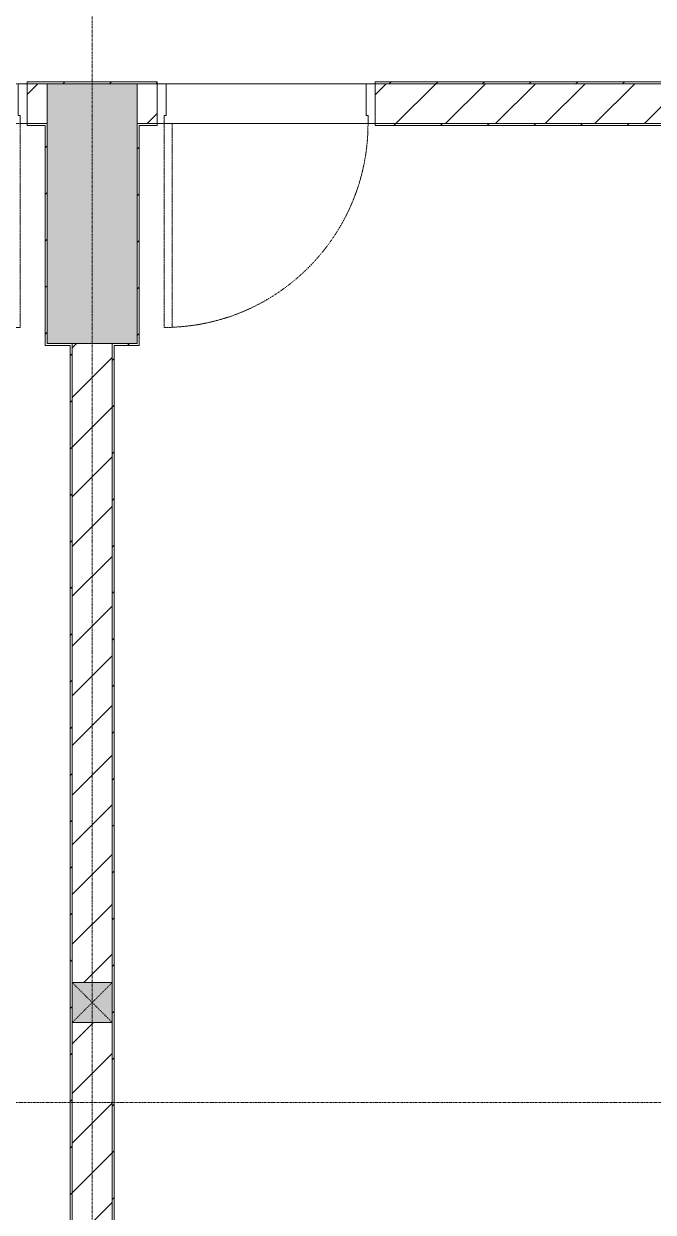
# Model space of a CAD drawing. Header units: millimetres. Extents: x 5359 to 218750, y -16347 to 109893.
# Drawn here: x 68810 to 71960, y 27887 to 33837 of the extents above; entities that cross this region are included whole.
import ezdxf

# ---------------------------------------------------------------- set-up
doc = ezdxf.new("R2010")
doc.units = ezdxf.units.MM
for name, pattern in [('Dash', [6, 3, -3]), ('Grid Line', [22.225, 12.7, -3.175, 3.175, -3.175]), ('NET VAN', [1.06, 0.53, -0.53])]:
    doc.linetypes.add(name, pattern=pattern)
for name, color, linetype, lineweight in [('0-1', 7, 'Continuous', 5), ('A-DETL-GENF-2', 9, 'NET VAN', 9), ('A-DOOR', 31, 'Continuous', 9), ('A-DOOR-FRAM', 31, 'Continuous', 9), ('A-FLOR-1', 9, 'Continuous', 9), ('A-WALL', 113, 'Continuous', 9), ('A-WALL-3', 113, 'Continuous', 18), ('A-WALL-PATT-2', 9, 'Continuous', 9), ('A-WALL-PATT-3', 111, 'Continuous', 9), ('I-WALL-1', 53, 'Continuous', 18), ('I-WALL-3', 2, 'Continuous', 18), ('S-COLS', 52, 'Continuous', 9), ('S-COLS-1', 253, 'Continuous', 5), ('S-COLS-2', 53, 'Continuous', 18), ('S-COLS-4', 52, 'Continuous', 18), ('S-COLS-5', 52, 'Dash', 9), ('S-COLS-HDLN', 52, 'Dash', 9), ('S-GRID-1', 1, 'Grid Line', 9)]:
    doc.layers.add(name, color=color, linetype=linetype, lineweight=lineweight)
pattern_1 = [(45, (0, 0), (-116.67262, 116.67262), [])]
pattern_2 = [(45, (0, 0), (-124.4508, 124.4508), [])]

# ---------------------------------------------------------------- blocks, each defined once
blk = doc.blocks.new('NCV_TKTC_KET CAU_rvt-1-TKCS_MB ĐỊNH VỊ CỔNG-HÀNG RÀO')
at = {"layer": 'S-COLS-1'}
blk.add_hatch(color=256, dxfattribs=at).paths.add_polyline_path([(69377.6, 32236.9), (69377.6, 33536.9), (68927.6, 33536.9), (68927.6, 32236.9)])
at = {"layer": 'S-COLS-2'}
for p, q in [((69377.6, 33536.9), (68927.6, 33536.9)), ((68927.6, 33536.9), (68927.6, 32236.9)), ((69377.6, 32236.9), (69377.6, 33536.9)), ((68927.6, 32236.9), (69377.6, 32236.9))]:
    blk.add_line(p, q, dxfattribs=at)
blk = doc.blocks.new('NCV_TKTC_TANG 1_rvt-1-TKCS_MB ĐỊNH VỊ CỔNG-HÀNG RÀO')
at = {"layer": 'A-WALL-PATT-2'}
h = blk.add_hatch(dxfattribs=at)
h.set_pattern_fill('FP_3', color=256, style=0, pattern_type=2)
h.set_pattern_definition(pattern_1)
h.paths.add_polyline_path([(68927.6, 33326.9), (68927.6, 33336.9), (68827.6, 33336.9), (68827.6, 33326.9), (68917.6, 33326.9)])
h.paths.add_polyline_path([(67737.6, 33326.9), (67737.6, 33336.9), (66052.6, 33336.9), (66052.6, 33326.9), (67728.8, 33326.9)])
h = blk.add_hatch(dxfattribs=at)
h.set_pattern_fill('FP_3', color=256, style=0, pattern_type=2)
h.set_pattern_definition(pattern_1)
h.paths.add_polyline_path([(68917.6, 32236.9), (68927.6, 32236.9), (68927.6, 33326.9), (68917.6, 33326.9), (68917.6, 32965.3)])
h = blk.add_hatch(dxfattribs=at)
h.set_pattern_fill('FP_3', color=256, style=0, pattern_type=2)
h.set_pattern_definition(pattern_1)
h.paths.add_polyline_path([(69387.6, 33326.9), (69477.6, 33326.9), (69477.6, 33336.9), (69377.6, 33336.9), (69377.6, 33326.9)])
h.paths.add_polyline_path([(73143.1, 33326.9), (73427.6, 33326.9), (73427.6, 33336.9), (70567.6, 33336.9), (70567.6, 33326.9), (70722.2, 33326.9)])
h = blk.add_hatch(dxfattribs=at)
h.set_pattern_fill('FP_3', color=256, style=0, pattern_type=2)
h.set_pattern_definition(pattern_1)
h.paths.add_polyline_path([(69387.6, 32236.9), (69387.6, 33326.9), (69377.6, 33326.9), (69377.6, 32236.9)])
h = blk.add_hatch(dxfattribs=at)
h.set_pattern_fill('FP_3', color=256, style=0, pattern_type=2)
h.set_pattern_definition(pattern_1)
h.paths.add_polyline_path([(69052.6, 25546.9), (69052.6, 32236.9), (69042.6, 32236.9), (69042.6, 25546.9)])
h = blk.add_hatch(dxfattribs=at)
h.set_pattern_fill('FP_3', color=256, style=0, pattern_type=2)
h.set_pattern_definition(pattern_1)
h.paths.add_polyline_path([(69262.6, 25546.9), (69262.6, 32236.9), (69252.6, 32236.9), (69252.6, 25546.9)])
h = blk.add_hatch(dxfattribs=at)
h.set_pattern_fill('FP_3', color=256, style=0, pattern_type=2)
h.set_pattern_definition(pattern_1)
h.paths.add_polyline_path([(69387.6, 32226.9), (69387.6, 32236.9), (69262.6, 32236.9), (69262.6, 32226.9)])
at = {"layer": 'A-FLOR-1'}
for p, q in [((70522.6, 33536.9), (69522.6, 33536.9)), ((70532.6, 33336.9), (69512.6, 33336.9)), ((69512.6, 33336.9), (70532.6, 33336.9))]:
    blk.add_line(p, q, dxfattribs=at)
at = {"layer": 'I-WALL-1'}
for p, q in [((68927.6, 33336.9), (68827.6, 33336.9)), ((68827.6, 33336.9), (68827.6, 33326.9)), ((68827.6, 33326.9), (68917.6, 33326.9)), ((68917.6, 33326.9), (68917.6, 32236.9)), ((68927.6, 33326.9), (68927.6, 33336.9)), ((68927.6, 32236.9), (68927.6, 33326.9)), ((69477.6, 33336.9), (69377.6, 33336.9)), ((69377.6, 33336.9), (69377.6, 33326.9)), ((69377.6, 33326.9), (69377.6, 32236.9)), ((69387.6, 33326.9), (69477.6, 33326.9)), ((69387.6, 32236.9), (69387.6, 33326.9)), ((69477.6, 33326.9), (69477.6, 33336.9)), ((73427.6, 33336.9), (70567.6, 33336.9)), ((70567.6, 33336.9), (70567.6, 33326.9)), ((70567.6, 33326.9), (73417.6, 33326.9)), ((68917.6, 32236.9), (68917.6, 32226.9)), ((68917.6, 32226.9), (69042.6, 32226.9)), ((69042.6, 32236.9), (68927.6, 32236.9)), ((69052.6, 32236.9), (69042.6, 32236.9)), ((69042.6, 32226.9), (69042.6, 25546.9)), ((69052.6, 25546.9), (69052.6, 32236.9)), ((69262.6, 32236.9), (69252.6, 32236.9)), ((69252.6, 32236.9), (69252.6, 25546.9)), ((69377.6, 32236.9), (69262.6, 32236.9)), ((69262.6, 25546.9), (69262.6, 32226.9)), ((69262.6, 32226.9), (69387.6, 32226.9)), ((69387.6, 32226.9), (69387.6, 32236.9))]:
    blk.add_line(p, q, dxfattribs=at)
blk = doc.blocks.new('FD_05 - FD_05-1000x2200mm-835433-TKCS_MB ĐỊNH VỊ CỔNG-HÀNG RÀO')
at = {"layer": 'A-DETL-GENF-2'}
for p, q in [((510, -100), (470, -100)), ((470, -100), (470, -1120)), ((510, -1120), (510, -100)), ((470, -1120), (510, -1120))]:
    blk.add_line(p, q, dxfattribs=at)
blk.add_arc((510, -100), 1020, 180, 267.75253, dxfattribs=at)
at = {"layer": 'A-DOOR-FRAM'}
for p, q in [((-545, 100), (-500, 100)), ((-545, -100), (-545, 100)), ((-500, 100), (-500, -60)), ((500, 100), (545, 100)), ((500, -60), (500, 100)), ((545, 100), (545, -100)), ((-510, -100), (-545, -100)), ((-500, -60), (-510, -60)), ((-510, -60), (-510, -100)), ((510, -60), (500, -60)), ((510, -100), (510, -60)), ((545, -100), (510, -100))]:
    blk.add_line(p, q, dxfattribs=at)
blk = doc.blocks.new('FD_05 - FD_05-1000x2200mm-835434-TKCS_MB ĐỊNH VỊ CỔNG-HÀNG RÀO')
at = {"layer": 'A-DETL-GENF-2'}
for p, q in [((470, 100), (470, 1120)), ((470, 1120), (510, 1120)), ((510, 1120), (510, 100)), ((510, 100), (470, 100))]:
    blk.add_line(p, q, dxfattribs=at)
blk.add_arc((510, 100), 1020, 92.24747, 180, dxfattribs=at)
at = {"layer": 'A-DOOR-FRAM'}
for p, q in [((-510, 100), (-545, 100)), ((-545, 100), (-545, -100)), ((-510, 60), (-510, 100)), ((-500, 60), (-510, 60)), ((-500, -100), (-500, 60)), ((510, 60), (500, 60)), ((500, 60), (500, -100)), ((545, 100), (510, 100)), ((510, 100), (510, 60)), ((545, -100), (545, 100)), ((-545, -100), (-500, -100)), ((500, -100), (545, -100))]:
    blk.add_line(p, q, dxfattribs=at)
blk = doc.blocks.new('G1_SOF - BO TRU - 200x200-3050151-TKCS_MB ĐỊNH VỊ CỔNG-HÀNG RÀO')
at = {"layer": 'S-COLS-HDLN'}
for p, q in [((-100, 100), (100, -100)), ((100, 100), (-100, -100))]:
    blk.add_line(p, q, dxfattribs=at)

msp = doc.modelspace()

# ---------------------------------------------------------------- hatches: boundary and pattern name
at = {"layer": 'A-WALL-PATT-3'}
h = msp.add_hatch(dxfattribs=at)
h.set_pattern_fill('FP_32', color=256, style=0, pattern_type=2)
h.set_pattern_definition(pattern_1)
h.paths.add_polyline_path([(80552.6, 33536.9), (80552.6, 33546.9), (70567.6, 33546.9), (70567.6, 33536.9), (80405.7, 33536.9)])
h.paths.add_polyline_path([(58617.9, 33536.9), (59537.6, 33536.9), (59535.4, 33546.9), (56652.6, 33546.9), (56652.6, 33536.9), (58012.7, 33536.9)])
h.paths.add_polyline_path([(60627.6, 33536.9), (67737.6, 33536.9), (67737.6, 33546.9), (60627.6, 33546.9)])
h.paths.add_polyline_path([(69377.6, 33536.9), (69477.6, 33536.9), (69475.4, 33546.9), (68827.6, 33546.9), (68827.6, 33536.9), (68927.6, 33536.9)])
h = msp.add_hatch(dxfattribs=at)
h.set_pattern_fill('FP_1', color=256, style=0, pattern_type=2)
h.set_pattern_definition(pattern_2)
h.paths.add_polyline_path([(61177.6, 33336.9), (65852.9, 33336.9), (65852.9, 33536.9), (61177.6, 33536.9)])
h.paths.add_polyline_path([(68927.6, 33336.9), (68927.6, 33536.9), (68827.6, 33536.9), (68827.6, 33336.9)])
h.paths.add_polyline_path([(66052.9, 33336.9), (67737.6, 33336.9), (67737.6, 33536.9), (66052.9, 33536.9)])
h = msp.add_hatch(dxfattribs=at)
h.set_pattern_fill('FP_1', color=256, style=0, pattern_type=2)
h.set_pattern_definition(pattern_2)
h.paths.add_polyline_path([(69377.6, 33336.9), (69477.6, 33336.9), (69477.6, 33536.9), (69377.6, 33536.9), (69377.6, 33376.9)])
h.paths.add_polyline_path([(73718.5, 33336.9), (74052.9, 33336.9), (74052.9, 33536.9), (70567.6, 33536.9), (70567.6, 33336.9), (73705.6, 33336.9)])
h.paths.add_polyline_path([(76774.4, 33336.9), (77177.6, 33336.9), (77177.6, 33536.9), (74252.9, 33536.9), (74252.9, 33336.9), (76169.2, 33336.9)])
h = msp.add_hatch(dxfattribs=at)
h.set_pattern_fill('FP_1', color=256, style=0, pattern_type=2)
h.set_pattern_definition(pattern_2)
h.paths.add_polyline_path([(69252.6, 25536.9), (69252.6, 28836.9), (69052.6, 28836.9), (69052.6, 25536.9)])
h.paths.add_polyline_path([(69252.6, 29036.9), (69252.6, 32237), (69052.6, 32237), (69052.6, 29036.9)])
at = {"layer": 'S-COLS-1'}
msp.add_hatch(color=256, dxfattribs=at).paths.add_polyline_path([(69052.6, 28836.9), (69252.6, 28836.9), (69252.6, 29036.9), (69052.6, 29036.9)])

# ---------------------------------------------------------------- linework, layer by layer
at = {"layer": 'A-WALL'}
for p, q in [((68927.6, 33536.9), (68827.6, 33536.9)), ((69477.6, 33536.9), (69377.6, 33536.9)), ((69377.6, 33536.9), (69477.6, 33536.9)), ((69522.6, 33536.9), (70522.6, 33536.9)), ((74052.9, 33536.9), (70567.6, 33536.9)), ((70567.6, 33536.9), (74052.9, 33536.9)), ((70532.6, 33336.9), (69512.6, 33336.9)), ((69052.6, 29036.9), (69252.6, 29036.9)), ((69252.6, 28836.9), (69052.6, 28836.9))]:
    msp.add_line(p, q, dxfattribs=at)
at = {"layer": 'A-WALL-3'}
for p, q in [((68927.6, 33336.9), (68927.6, 33536.9)), ((69377.6, 33536.9), (69377.6, 33336.9)), ((68827.6, 33336.9), (68927.6, 33336.9)), ((69377.6, 33336.9), (69477.6, 33336.9)), ((70567.6, 33336.9), (73669.1, 33336.9)), ((69252.6, 32237), (69052.6, 32237)), ((69052.6, 32237), (69052.6, 29036.9)), ((69252.6, 29036.9), (69252.6, 32237)), ((69052.6, 28836.9), (69052.6, 25536.9)), ((69252.6, 25536.9), (69252.6, 28836.9))]:
    msp.add_line(p, q, dxfattribs=at)
at = {"layer": 'I-WALL-3'}
for p, q in [((69477.6, 33546.9), (68827.6, 33546.9)), ((68827.6, 33546.9), (68827.6, 33536.9)), ((68927.6, 33536.9), (69377.6, 33536.9)), ((69477.6, 33536.9), (69477.6, 33546.9)), ((80562.6, 33546.9), (70567.6, 33546.9)), ((70567.6, 33546.9), (70567.6, 33536.9))]:
    msp.add_line(p, q, dxfattribs=at)
at = {"layer": 'S-COLS'}
for p, q in [((69252.6, 29036.9), (69052.6, 29036.9)), ((69052.6, 28836.9), (69252.6, 28836.9))]:
    msp.add_line(p, q, dxfattribs=at)
at = {"layer": 'S-COLS-4'}
for p, q in [((69052.6, 29036.9), (69052.6, 28836.9)), ((69252.6, 28836.9), (69252.6, 29036.9))]:
    msp.add_line(p, q, dxfattribs=at)
at = {"layer": 'S-GRID-1'}
for p, q in [((69152.6, 13102.5), (69152.6, 80482.7)), ((135474.6, 33536.9), (24837.1, 33536.9)), ((135474.6, 28436.9), (24837.1, 28436.9))]:
    msp.add_line(p, q, dxfattribs=at)

# ---------------------------------------------------------------- block references
at = {"layer": '0-1'}
for name in ['NCV_TKTC_KET CAU_rvt-1-TKCS_MB ĐỊNH VỊ CỔNG-HÀNG RÀO', 'NCV_TKTC_TANG 1_rvt-1-TKCS_MB ĐỊNH VỊ CỔNG-HÀNG RÀO']:
    msp.add_blockref(name, (0, 0), dxfattribs=at)
at = {"layer": 'A-DOOR'}
msp.add_blockref('FD_05 - FD_05-1000x2200mm-835433-TKCS_MB ĐỊNH VỊ CỔNG-HÀNG RÀO', (68282.6, 33436.9), dxfattribs=at)
at = {"layer": 'A-DOOR', "rotation": 180}
msp.add_blockref('FD_05 - FD_05-1000x2200mm-835434-TKCS_MB ĐỊNH VỊ CỔNG-HÀNG RÀO', (70022.6, 33436.9), dxfattribs=at)
at = {"layer": 'S-COLS-5'}
msp.add_blockref('G1_SOF - BO TRU - 200x200-3050151-TKCS_MB ĐỊNH VỊ CỔNG-HÀNG RÀO', (69152.6, 28936.9), dxfattribs=at)

doc.saveas('drawing.dxf')
